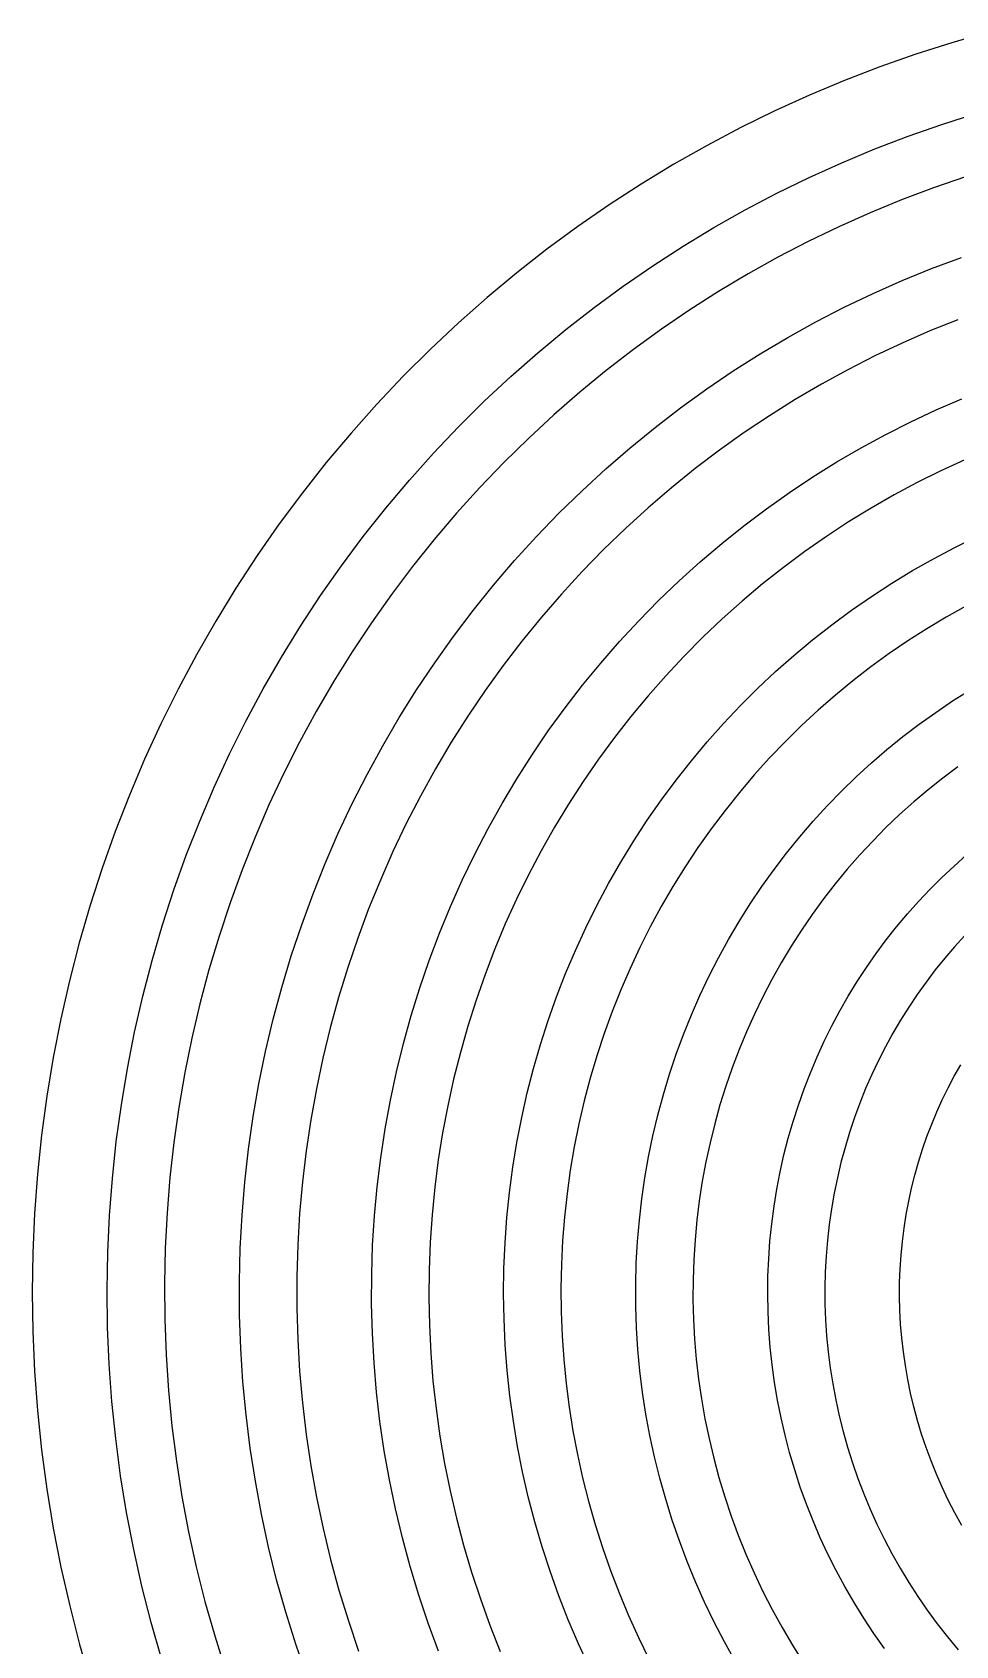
# Model space of a CAD drawing. Header units: metres. Extents: x -106 to 106, y -110 to 110.
# Drawn here: x -106.3 to -32.4, y -31.7 to 97.5 of the extents above; entities that cross this region are included whole.
import ezdxf

# ---------------------------------------------------------------- set-up
doc = ezdxf.new("R2010")
doc.units = ezdxf.units.M

msp = doc.modelspace()

# ---------------------------------------------------------------- linework, layer by layer
for p, q in [((-29.8219, 97.5431), (-32.7346, 96.7102)), ((-35.6241, 95.7902), (-38.4877, 94.7839)), ((-32.7346, 96.7102), (-35.6241, 95.7902)), ((-38.4877, 94.7839), (-41.323, 93.6919)), ((-41.323, 93.6919), (-44.1274, 92.515)), ((-44.1274, 92.515), (-46.8982, 91.2541)), ((-46.8982, 91.2541), (-49.6331, 89.9102)), ((-33.5326, 90.1665), (-30.8109, 91.0269)), ((-49.6331, 89.9102), (-52.3295, 88.4843)), ((-38.9018, 88.2021), (-36.2304, 89.2247)), ((-36.2304, 89.2247), (-33.5326, 90.1665)), ((-52.3295, 88.4843), (-54.9848, 86.9774)), ((-41.5443, 87.0995), (-38.9018, 88.2021)), ((-54.9848, 86.9774), (-57.5969, 85.3909)), ((-44.1557, 85.9176), (-41.5443, 87.0995)), ((-57.5969, 85.3909), (-60.1631, 83.7258)), ((-46.7334, 84.6574), (-44.1557, 85.9176)), ((-31.6293, 85.966), (-34.203, 85.0826)), ((-49.2752, 83.3198), (-46.7334, 84.6574)), ((-36.752, 84.1221), (-39.2742, 83.0852)), ((-34.203, 85.0826), (-36.752, 84.1221)), ((-60.1631, 83.7258), (-62.6812, 81.9836)), ((-51.7787, 81.9059), (-49.2752, 83.3198)), ((-39.2742, 83.0852), (-41.7671, 81.9726)), ((-62.6812, 81.9836), (-65.1488, 80.1656)), ((-54.2417, 80.4166), (-51.7787, 81.9059)), ((-41.7671, 81.9726), (-44.2286, 80.7852)), ((-65.1488, 80.1656), (-67.5637, 78.2733)), ((-56.6618, 78.8533), (-54.2417, 80.4166)), ((-44.2286, 80.7852), (-46.6563, 79.5238)), ((-59.0369, 77.2171), (-56.6618, 78.8533)), ((-46.6563, 79.5238), (-49.0481, 78.1893)), ((-34.3499, 78.6239), (-31.965, 79.5156)), ((-67.5637, 78.2733), (-69.9236, 76.3082)), ((-49.0481, 78.1893), (-51.4017, 76.783)), ((-39.0432, 76.6266), (-36.71, 77.6607)), ((-36.71, 77.6607), (-34.3499, 78.6239)), ((-69.9236, 76.3082), (-72.2263, 74.2719)), ((-61.3647, 75.5093), (-59.0369, 77.2171)), ((-51.4017, 76.783), (-53.715, 75.3057)), ((-41.3472, 75.5223), (-39.0432, 76.6266)), ((-63.6432, 73.7313), (-61.3647, 75.5093)), ((-53.715, 75.3057), (-55.9859, 73.7587)), ((-43.6201, 74.3487), (-41.3472, 75.5223)), ((-72.2263, 74.2719), (-74.4697, 72.1662)), ((-65.87, 71.8845), (-63.6432, 73.7313)), ((-55.9859, 73.7587), (-58.2122, 72.1431)), ((-45.8597, 73.1066), (-43.6201, 74.3487)), ((-32.2484, 74.5217), (-34.4874, 73.6227)), ((-48.0639, 71.7971), (-45.8597, 73.1066)), ((-36.7014, 72.6565), (-38.8884, 71.6236)), ((-34.4874, 73.6227), (-36.7014, 72.6565)), ((-74.4697, 72.1662), (-76.6517, 69.9926)), ((-68.0433, 69.9705), (-65.87, 71.8845)), ((-58.2122, 72.1431), (-60.3918, 70.4604)), ((-50.2308, 70.421), (-48.0639, 71.7971)), ((-38.8884, 71.6236), (-41.0464, 70.5248)), ((-76.6517, 69.9926), (-78.7702, 67.753)), ((-70.1609, 67.9907), (-68.0433, 69.9705)), ((-60.3918, 70.4604), (-62.5229, 68.7117)), ((-52.3583, 68.9795), (-50.2308, 70.421)), ((-41.0464, 70.5248), (-43.1734, 69.361)), ((-62.5229, 68.7117), (-64.6032, 66.8986)), ((-54.4444, 67.4737), (-52.3583, 68.9795)), ((-43.1734, 69.361), (-45.2674, 68.1329)), ((-78.7702, 67.753), (-80.8232, 65.4493)), ((-72.2209, 65.9468), (-70.1609, 67.9907)), ((-56.4872, 65.9047), (-54.4444, 67.4737)), ((-45.2674, 68.1329), (-47.3265, 66.8417)), ((-36.0255, 66.3507), (-33.9962, 67.301)), ((-33.9962, 67.301), (-31.9422, 68.1893)), ((-74.2213, 63.8404), (-72.2209, 65.9468)), ((-64.6032, 66.8986), (-66.631, 65.0225)), ((-58.4848, 64.2739), (-56.4872, 65.9047)), ((-47.3265, 66.8417), (-49.3488, 65.4881)), ((-38.0283, 65.3392), (-36.0255, 66.3507)), ((-80.8232, 65.4493), (-82.8088, 63.0834)), ((-66.631, 65.0225), (-68.6042, 63.0848)), ((-49.3488, 65.4881), (-51.3324, 64.0733)), ((-40.0028, 64.2672), (-38.0283, 65.3392)), ((-76.1603, 61.6734), (-74.2213, 63.8404)), ((-60.4353, 62.5826), (-58.4848, 64.2739)), ((-51.3324, 64.0733), (-53.2755, 62.5984)), ((-41.9471, 63.1354), (-40.0028, 64.2672)), ((-82.8088, 63.0834), (-84.7251, 60.6572)), ((-68.6042, 63.0848), (-70.5211, 61.0873)), ((-62.3368, 60.832), (-60.4353, 62.5826)), ((-53.2755, 62.5984), (-55.1761, 61.0646)), ((-43.8594, 61.9448), (-41.9471, 63.1354)), ((-33.6129, 62.4258), (-35.5, 61.4878)), ((-31.7013, 63.3061), (-33.6129, 62.4258)), ((-78.0359, 59.4474), (-76.1603, 61.6734)), ((-70.5211, 61.0873), (-72.3798, 59.0315)), ((-64.1877, 59.0236), (-62.3368, 60.832)), ((-55.1761, 61.0646), (-57.0326, 59.473)), ((-45.7379, 60.6963), (-43.8594, 61.9448)), ((-35.5, 61.4878), (-37.361, 60.4927)), ((-84.7251, 60.6572), (-86.5703, 58.1728)), ((-79.8465, 57.1645), (-78.0359, 59.4474)), ((-57.0326, 59.473), (-58.8432, 57.825)), ((-47.581, 59.3907), (-45.7379, 60.6963)), ((-39.1942, 59.4412), (-40.9979, 58.3341)), ((-37.361, 60.4927), (-39.1942, 59.4412)), ((-86.5703, 58.1728), (-88.3426, 55.6323)), ((-72.3798, 59.0315), (-74.1785, 56.9192)), ((-65.986, 57.1589), (-64.1877, 59.0236)), ((-49.3867, 58.0292), (-47.581, 59.3907)), ((-40.9979, 58.3341), (-42.7703, 57.1722)), ((-81.5902, 54.8263), (-79.8465, 57.1645)), ((-74.1785, 56.9192), (-75.9156, 54.752)), ((-67.7301, 55.2393), (-65.986, 57.1589)), ((-58.8432, 57.825), (-60.6061, 56.1218)), ((-51.1535, 56.6127), (-49.3867, 58.0292)), ((-42.7703, 57.1722), (-44.5098, 55.9565)), ((-32.5, 56.2916), (-30.7683, 57.143)), ((-88.3426, 55.6323), (-90.0402, 53.0378)), ((-60.6061, 56.1218), (-62.3197, 54.3649)), ((-52.8797, 55.1425), (-51.1535, 56.6127)), ((-44.5098, 55.9565), (-46.2148, 54.6878)), ((-34.2082, 55.3878), (-32.5, 56.2916)), ((-83.2654, 52.435), (-81.5902, 54.8263)), ((-75.9156, 54.752), (-77.5892, 52.5319)), ((-69.4184, 53.2666), (-67.7301, 55.2393)), ((-62.3197, 54.3649), (-63.9823, 52.5557)), ((-54.5636, 53.6196), (-52.8797, 55.1425)), ((-46.2148, 54.6878), (-47.8836, 53.3671)), ((-37.5478, 53.4252), (-35.8913, 54.4321)), ((-35.8913, 54.4321), (-34.2082, 55.3878)), ((-90.0402, 53.0378), (-91.6617, 50.3914)), ((-71.0492, 51.2423), (-69.4184, 53.2666)), ((-56.2037, 52.0452), (-54.5636, 53.6196)), ((-47.8836, 53.3671), (-49.5147, 51.9955)), ((-39.1761, 52.3678), (-37.5478, 53.4252)), ((-84.8705, 49.9925), (-83.2654, 52.435)), ((-77.5892, 52.5319), (-79.198, 50.2605)), ((-63.9823, 52.5557), (-65.5924, 50.6956)), ((-57.7983, 50.4207), (-56.2037, 52.0452)), ((-49.5147, 51.9955), (-51.1065, 50.5741)), ((-40.7747, 51.2608), (-39.1761, 52.3678)), ((-91.6617, 50.3914), (-93.2053, 47.6955)), ((-72.6209, 49.168), (-71.0492, 51.2423)), ((-65.5924, 50.6956), (-67.1484, 48.7862)), ((-59.3459, 48.7473), (-57.7983, 50.4207)), ((-51.1065, 50.5741), (-52.6575, 49.1039)), ((-42.342, 50.105), (-40.7747, 51.2608)), ((-33.1823, 50.7079), (-34.7292, 49.7832)), ((-31.6112, 51.5847), (-33.1823, 50.7079)), ((-86.4038, 47.5009), (-84.8705, 49.9925)), ((-79.198, 50.2605), (-80.7401, 47.94)), ((-74.132, 47.0456), (-72.6209, 49.168)), ((-52.6575, 49.1039), (-54.1661, 47.5861)), ((-43.8766, 48.9013), (-42.342, 50.105)), ((-34.7292, 49.7832), (-36.2505, 48.8113)), ((-80.7401, 47.94), (-82.2142, 45.5721)), ((-67.1484, 48.7862), (-68.6488, 46.829)), ((-60.8451, 47.0264), (-59.3459, 48.7473)), ((-45.377, 47.6505), (-43.8766, 48.9013)), ((-36.2505, 48.8113), (-37.7445, 47.7929)), ((-93.2053, 47.6955), (-94.6695, 44.9524)), ((-87.864, 44.9623), (-86.4038, 47.5009)), ((-75.581, 44.8767), (-74.132, 47.0456)), ((-68.6488, 46.829), (-70.092, 44.8257)), ((-62.2943, 45.2595), (-60.8451, 47.0264)), ((-54.1661, 47.5861), (-55.631, 46.022)), ((-46.8417, 46.3537), (-45.377, 47.6505)), ((-39.21, 46.7287), (-40.6456, 45.6196)), ((-37.7445, 47.7929), (-39.21, 46.7287)), ((-82.2142, 45.5721), (-83.6189, 43.1589)), ((-63.6922, 43.4478), (-62.2943, 45.2595)), ((-55.631, 46.022), (-57.0508, 44.4128)), ((-48.2693, 45.0119), (-46.8417, 46.3537)), ((-40.6456, 45.6196), (-42.0497, 44.4664)), ((-94.6695, 44.9524), (-96.053, 42.1643)), ((-89.2495, 42.3788), (-87.864, 44.9623)), ((-76.9665, 42.6632), (-75.581, 44.8767)), ((-70.092, 44.8257), (-71.4768, 42.778)), ((-57.0508, 44.4128), (-58.4239, 42.7598)), ((-49.6586, 43.6261), (-48.2693, 45.0119)), ((-42.0497, 44.4664), (-43.4212, 43.2699)), ((-34.0259, 43.0842), (-32.6731, 43.9944)), ((-32.6731, 43.9944), (-31.2964, 44.8623)), ((-83.6189, 43.1589), (-84.9526, 40.7025)), ((-78.2872, 40.407), (-76.9665, 42.6632)), ((-71.4768, 42.778), (-72.8017, 40.6875)), ((-65.0373, 41.5931), (-63.6922, 43.4478)), ((-58.4239, 42.7598), (-59.7491, 41.0644)), ((-51.008, 42.1975), (-49.6586, 43.6261)), ((-43.4212, 43.2699), (-44.7587, 42.0312)), ((-35.3533, 42.1324), (-34.0259, 43.0842)), ((-96.053, 42.1643), (-97.3543, 39.3337)), ((-90.559, 39.7526), (-89.2495, 42.3788)), ((-66.3284, 39.6967), (-65.0373, 41.5931)), ((-52.3163, 40.7271), (-51.008, 42.1975)), ((-44.7587, 42.0312), (-46.0608, 40.7511)), ((-36.6542, 41.1398), (-35.3533, 42.1324)), ((-84.9526, 40.7025), (-86.2141, 38.2048)), ((-79.5416, 38.11), (-78.2872, 40.407)), ((-72.8017, 40.6875), (-74.0654, 38.556)), ((-59.7491, 41.0644), (-61.0251, 39.328)), ((-53.5822, 39.2162), (-52.3163, 40.7271)), ((-46.0608, 40.7511), (-47.3263, 39.4308)), ((-39.1712, 39.0347), (-37.9272, 40.1069)), ((-37.9272, 40.1069), (-36.6542, 41.1398)), ((-97.3543, 39.3337), (-98.5721, 36.4629)), ((-91.7912, 37.086), (-90.559, 39.7526)), ((-67.5642, 37.7603), (-66.3284, 39.6967)), ((-61.0251, 39.328), (-62.2506, 37.552)), ((-54.8044, 37.666), (-53.5822, 39.2162)), ((-47.3263, 39.4308), (-48.5539, 38.0711)), ((-40.3849, 37.9239), (-39.1712, 39.0347)), ((-86.2141, 38.2048), (-87.4022, 35.6682)), ((-80.7286, 35.774), (-79.5416, 38.11)), ((-74.0654, 38.556), (-75.2666, 36.3853)), ((-68.7433, 35.7855), (-67.5642, 37.7603)), ((-62.2506, 37.552), (-63.4244, 35.7378)), ((-55.9817, 36.0778), (-54.8044, 37.666)), ((-48.5539, 38.0711), (-49.7424, 36.6733)), ((-41.567, 36.7754), (-40.3849, 37.9239)), ((-33.4623, 37.8223), (-34.6381, 36.8858)), ((-32.2615, 38.7215), (-33.4623, 37.8223)), ((-98.5721, 36.4629), (-99.7052, 33.5545)), ((-92.9448, 34.3813), (-91.7912, 37.086)), ((-75.2666, 36.3853), (-76.4042, 34.1772)), ((-49.7424, 36.6733), (-50.8907, 35.2384)), ((-42.7166, 35.5901), (-41.567, 36.7754)), ((-34.6381, 36.8858), (-35.7877, 35.9128)), ((-87.4022, 35.6682), (-88.5155, 33.0946)), ((-81.847, 33.4011), (-80.7286, 35.774)), ((-69.8647, 33.7739), (-68.7433, 35.7855)), ((-63.4244, 35.7378), (-64.5452, 33.887)), ((-57.113, 34.4528), (-55.9817, 36.0778)), ((-50.8907, 35.2384), (-51.9976, 33.7676)), ((-43.8323, 34.3689), (-42.7166, 35.5901)), ((-36.91, 34.904), (-38.0039, 33.8602)), ((-35.7877, 35.9128), (-36.91, 34.904)), ((-94.0186, 31.6408), (-92.9448, 34.3813)), ((-76.4042, 34.1772), (-77.4769, 31.9337)), ((-70.9272, 31.7273), (-69.8647, 33.7739)), ((-64.5452, 33.887), (-65.612, 32.0011)), ((-58.1971, 32.7924), (-57.113, 34.4528)), ((-51.9976, 33.7676), (-53.0619, 32.2621)), ((-44.9131, 33.1128), (-43.8323, 34.3689)), ((-38.0039, 33.8602), (-39.0683, 32.7822)), ((-99.7052, 33.5545), (-100.752, 30.6109)), ((-88.5155, 33.0946), (-89.553, 30.4863)), ((-82.8955, 30.9933), (-81.847, 33.4011)), ((-59.2328, 31.0979), (-58.1971, 32.7924)), ((-45.9578, 31.8227), (-44.9131, 33.1128)), ((-39.0683, 32.7822), (-40.1021, 31.6707)), ((-95.0116, 28.8667), (-94.0186, 31.6408)), ((-77.4769, 31.9337), (-78.4837, 29.6565)), ((-71.9297, 29.6473), (-70.9272, 31.7273)), ((-65.612, 32.0011), (-66.6236, 30.0817)), ((-60.2192, 29.3709), (-59.2328, 31.0979)), ((-53.0619, 32.2621), (-54.0826, 30.7232)), ((-46.9655, 30.4998), (-45.9578, 31.8227)), ((-40.1021, 31.6707), (-41.1042, 30.5267)), ((-32.5505, 30.7815), (-31.5524, 31.6628)), ((-100.752, 30.6109), (-101.713, 27.6347)), ((-89.553, 30.4863), (-90.5136, 27.8456)), ((-83.8731, 28.5527), (-82.8955, 30.9933)), ((-66.6236, 30.0817), (-67.579, 28.1304)), ((-54.0826, 30.7232), (-55.0586, 29.152)), ((-47.9351, 29.145), (-46.9655, 30.4998)), ((-41.1042, 30.5267), (-42.0738, 29.3511)), ((-34.472, 28.9254), (-33.524, 29.8688)), ((-33.524, 29.8688), (-32.5505, 30.7815)), ((-95.9226, 26.0616), (-95.0116, 28.8667)), ((-84.7788, 26.0814), (-83.8731, 28.5527)), ((-78.4837, 29.6565), (-79.4236, 27.3477)), ((-72.8711, 27.5357), (-71.9297, 29.6473)), ((-61.1552, 27.6126), (-60.2192, 29.3709)), ((-55.0586, 29.152), (-55.9889, 27.55)), ((-48.8656, 27.7595), (-47.9351, 29.145)), ((-42.0738, 29.3511), (-43.0097, 28.1447)), ((-35.3934, 27.952), (-34.472, 28.9254)), ((-101.713, 27.6347), (-102.585, 24.6285)), ((-90.5136, 27.8456), (-91.3962, 25.1747)), ((-79.4236, 27.3477), (-80.2954, 25.0092)), ((-73.7504, 25.3943), (-72.8711, 27.5357)), ((-67.579, 28.1304), (-68.4772, 26.1489)), ((-62.0397, 25.8246), (-61.1552, 27.6126)), ((-55.9889, 27.55), (-56.8726, 25.9183)), ((-49.756, 26.3444), (-48.8656, 27.7595)), ((-43.0097, 28.1447), (-43.911, 26.9087)), ((-36.2873, 26.9494), (-35.3934, 27.952)), ((-96.7508, 23.2278), (-95.9226, 26.0616)), ((-85.6117, 23.5814), (-84.7788, 26.0814)), ((-68.4772, 26.1489), (-69.3172, 24.1388)), ((-56.8726, 25.9183), (-57.7086, 24.2585)), ((-50.6054, 24.9009), (-49.756, 26.3444)), ((-43.911, 26.9087), (-44.7767, 25.6438)), ((-37.9891, 24.8594), (-37.1529, 25.9182)), ((-37.1529, 25.9182), (-36.2873, 26.9494)), ((-102.585, 24.6285), (-103.368, 21.5948)), ((-91.3962, 25.1747), (-92.2, 22.4759)), ((-80.2954, 25.0092), (-81.0983, 22.643)), ((-74.5668, 23.225), (-73.7504, 25.3943)), ((-62.8719, 24.0085), (-62.0397, 25.8246)), ((-51.4128, 23.4302), (-50.6054, 24.9009)), ((-44.7767, 25.6438), (-45.606, 24.3513)), ((-38.7951, 23.7737), (-37.9891, 24.8594)), ((-31.6956, 25.2118), (-32.5097, 24.3203)), ((-86.3707, 21.0549), (-85.6117, 23.5814)), ((-69.3172, 24.1388), (-70.0982, 22.1019)), ((-63.651, 22.1656), (-62.8719, 24.0085)), ((-57.7086, 24.2585), (-58.4962, 22.5718)), ((-52.1774, 21.9334), (-51.4128, 23.4302)), ((-45.606, 24.3513), (-46.3979, 23.0321)), ((-39.5701, 22.662), (-38.7951, 23.7737)), ((-33.2987, 23.4027), (-34.0618, 22.4596)), ((-32.5097, 24.3203), (-33.2987, 23.4027)), ((-97.4952, 20.3678), (-96.7508, 23.2278)), ((-92.2, 22.4759), (-92.924, 19.7516)), ((-81.0983, 22.643), (-81.8314, 20.2512)), ((-75.3193, 21.0295), (-74.5668, 23.225)), ((-70.0982, 22.1019), (-70.8192, 20.0398)), ((-64.3759, 20.2976), (-63.651, 22.1656)), ((-58.4962, 22.5718), (-59.2344, 20.8597)), ((-46.3979, 23.0321), (-47.1516, 21.6873)), ((-40.3132, 21.5252), (-39.5701, 22.662)), ((-34.0618, 22.4596), (-34.7982, 21.4918)), ((-103.368, 21.5948), (-104.062, 18.5363)), ((-87.0551, 18.5041), (-86.3707, 21.0549)), ((-76.0071, 18.8098), (-75.3193, 21.0295)), ((-59.2344, 20.8597), (-59.9224, 19.1237)), ((-52.8985, 20.4118), (-52.1774, 21.9334)), ((-47.1516, 21.6873), (-47.8662, 20.318)), ((-41.0236, 20.3643), (-40.3132, 21.5252)), ((-34.7982, 21.4918), (-35.507, 20.5)), ((-98.155, 17.4841), (-97.4952, 20.3678)), ((-92.924, 19.7516), (-93.5675, 17.0041)), ((-81.8314, 20.2512), (-82.4939, 17.8358)), ((-70.8192, 20.0398), (-71.4796, 17.9544)), ((-65.0459, 18.4061), (-64.3759, 20.2976)), ((-53.575, 18.8667), (-52.8985, 20.4118)), ((-47.8662, 20.318), (-48.5411, 18.9254)), ((-41.7005, 19.1801), (-41.0236, 20.3643)), ((-36.1876, 19.485), (-36.8391, 18.4477)), ((-35.507, 20.5), (-36.1876, 19.485)), ((-104.062, 18.5363), (-104.665, 15.4556)), ((-87.6642, 15.9313), (-87.0551, 18.5041)), ((-76.6294, 16.5679), (-76.0071, 18.8098)), ((-65.6603, 16.4927), (-65.0459, 18.4061)), ((-59.9224, 19.1237), (-60.5595, 17.3651)), ((-54.2064, 17.2995), (-53.575, 18.8667)), ((-48.5411, 18.9254), (-49.1754, 17.5106)), ((-42.3432, 17.9736), (-41.7005, 19.1801)), ((-36.8391, 18.4477), (-37.4609, 17.3888)), ((-98.7294, 14.5791), (-98.155, 17.4841)), ((-93.5675, 17.0041), (-94.1296, 14.2358)), ((-82.4939, 17.8358), (-83.085, 15.3989)), ((-71.4796, 17.9544), (-72.0784, 15.8475)), ((-60.5595, 17.3651), (-61.1449, 15.5856)), ((-54.7919, 15.7113), (-54.2064, 17.2995)), ((-49.1754, 17.5106), (-49.7684, 16.0747)), ((-42.951, 16.7459), (-42.3432, 17.9736)), ((-37.4609, 17.3888), (-38.0522, 16.3092)), ((-88.1971, 13.3385), (-87.6642, 15.9313)), ((-77.1855, 14.3055), (-76.6294, 16.5679)), ((-72.0784, 15.8475), (-72.6151, 13.7207)), ((-66.2184, 14.5591), (-65.6603, 16.4927)), ((-61.1449, 15.5856), (-61.6779, 13.7867)), ((-55.3308, 14.1036), (-54.7919, 15.7113)), ((-49.7684, 16.0747), (-50.3194, 14.6191)), ((-43.523, 15.4979), (-42.951, 16.7459)), ((-38.0522, 16.3092), (-38.6123, 15.2098)), ((-104.665, 15.4556), (-105.177, 12.3554)), ((-99.2177, 11.6554), (-98.7294, 14.5791)), ((-94.1296, 14.2358), (-94.6098, 11.449)), ((-83.085, 15.3989), (-83.6041, 12.9426)), ((-77.6747, 12.0247), (-77.1855, 14.3055)), ((-66.7194, 12.6068), (-66.2184, 14.5591)), ((-50.3194, 14.6191), (-50.8277, 13.1449)), ((-44.5576, 12.9452), (-44.0588, 14.2306)), ((-44.0588, 14.2306), (-43.523, 15.4979)), ((-38.6123, 15.2098), (-39.1406, 14.0915)), ((-32.5374, 13.9455), (-32.0186, 14.8626)), ((-88.6532, 10.7282), (-88.1971, 13.3385)), ((-83.6041, 12.9426), (-84.0505, 10.469)), ((-72.6151, 13.7207), (-73.0889, 11.5761)), ((-61.6779, 13.7867), (-62.158, 11.9697)), ((-55.8224, 12.4778), (-55.3308, 14.1036)), ((-50.8277, 13.1449), (-51.2928, 11.6534)), ((-45.0189, 11.6427), (-44.5576, 12.9452)), ((-39.6365, 12.9552), (-40.0993, 11.8019)), ((-39.1406, 14.0915), (-39.6365, 12.9552)), ((-33.4953, 12.0591), (-33.0298, 13.0108)), ((-33.0298, 13.0108), (-32.5374, 13.9455)), ((-105.177, 12.3554), (-105.597, 9.23849)), ((-99.6195, 8.71556), (-99.2177, 11.6554)), ((-78.0965, 9.72743), (-77.6747, 12.0247)), ((-67.1628, 10.6375), (-66.7194, 12.6068)), ((-62.158, 11.9697), (-62.5844, 10.1365)), ((-56.2662, 10.8352), (-55.8224, 12.4778)), ((-51.2928, 11.6534), (-51.7141, 10.1459)), ((-45.442, 10.3242), (-45.0189, 11.6427)), ((-40.0993, 11.8019), (-40.5285, 10.6324)), ((-33.9334, 11.0911), (-33.4953, 12.0591)), ((-94.6098, 11.449), (-95.0074, 8.64635)), ((-89.0321, 8.10254), (-88.6532, 10.7282)), ((-84.0505, 10.469), (-84.4236, 7.98038)), ((-73.0889, 11.5761), (-73.4994, 9.41548)), ((-67.548, 8.65309), (-67.1628, 10.6375)), ((-56.6616, 9.17717), (-56.2662, 10.8352)), ((-40.5285, 10.6324), (-40.9235, 9.44794)), ((-34.3434, 10.1078), (-33.9334, 11.0911)), ((-105.597, 9.23849), (-105.924, 6.10753)), ((-78.4503, 7.41573), (-78.0965, 9.72743)), ((-73.4994, 9.41548), (-73.8459, 7.24065)), ((-62.5844, 10.1365), (-62.9567, 8.28841)), ((-57.0081, 7.50525), (-56.6616, 9.17717)), ((-51.7141, 10.1459), (-52.091, 8.6236)), ((-45.8264, 8.99077), (-45.442, 10.3242)), ((-40.9235, 9.44794), (-41.2839, 8.24933)), ((-35.0773, 8.09824), (-34.7249, 9.10991)), ((-34.7249, 9.10991), (-34.3434, 10.1078)), ((-99.934, 5.76215), (-99.6195, 8.71556)), ((-95.0074, 8.64635), (-95.3219, 5.83012)), ((-89.3331, 5.46384), (-89.0321, 8.10254)), ((-84.4236, 7.98038), (-84.723, 5.47879)), ((-67.8745, 6.65515), (-67.548, 8.65309)), ((-62.9567, 8.28841), (-63.2744, 6.42717)), ((-52.091, 8.6236), (-52.423, 7.08786)), ((-46.1716, 7.64365), (-45.8264, 8.99077)), ((-41.2839, 8.24933), (-41.609, 7.03763)), ((-35.4002, 7.07365), (-35.0773, 8.09824)), ((-78.7355, 5.0916), (-78.4503, 7.41573)), ((-73.8459, 7.24065), (-74.1279, 5.05353)), ((-68.1418, 4.64543), (-67.8745, 6.65515)), ((-57.3051, 5.82083), (-57.0081, 7.50525)), ((-52.423, 7.08786), (-52.7097, 5.54001)), ((-46.4771, 6.28395), (-46.1716, 7.64365)), ((-41.609, 7.03763), (-41.8985, 5.8139)), ((-35.6931, 6.03702), (-35.4002, 7.07365)), ((-105.924, 6.10753), (-106.159, 2.96527)), ((-100.161, 2.79774), (-99.934, 5.76215)), ((-95.3219, 5.83012), (-95.5528, 3.00285)), ((-89.5558, 2.81439), (-89.3331, 5.46384)), ((-84.723, 5.47879), (-84.9482, 2.96645)), ((-63.2744, 6.42717), (-63.537, 4.55438)), ((-57.5523, 4.1254), (-57.3051, 5.82083)), ((-52.7097, 5.54001), (-52.9505, 3.98137)), ((-46.7425, 4.91283), (-46.4771, 6.28395)), ((-41.8985, 5.8139), (-42.152, 4.57916)), ((-35.9555, 4.98923), (-35.6931, 6.03702)), ((-78.9519, 2.75705), (-78.7355, 5.0916)), ((-74.1279, 5.05353), (-74.3452, 2.85605)), ((-68.3496, 2.62572), (-68.1418, 4.64543)), ((-63.537, 4.55438), (-63.744, 2.67166)), ((-57.7493, 2.42041), (-57.5523, 4.1254)), ((-52.9505, 3.98137), (-53.1452, 2.4133)), ((-46.9674, 3.53149), (-46.7425, 4.91283)), ((-42.152, 4.57916), (-42.369, 3.3345)), ((-36.3875, 2.86375), (-36.1871, 3.93117)), ((-36.1871, 3.93117), (-35.9555, 4.98923)), ((-106.159, 2.96527), (-106.3, -0.18552)), ((-100.3, -0.17505), (-100.161, 2.79774)), ((-95.5528, 3.00285), (-95.6998, 0.16702)), ((-89.6999, 0.15655), (-89.5558, 2.81439)), ((-84.9482, 2.96645), (-85.0988, 0.44557)), ((-79.0989, 0.41415), (-78.9519, 2.75705)), ((-74.3452, 2.85605), (-74.4972, 0.65012)), ((-68.4974, 0.59776), (-68.3496, 2.62572)), ((-63.744, 2.67166), (-63.8952, 0.78065)), ((-47.1514, 2.14113), (-46.9674, 3.53149)), ((-42.369, 3.3345), (-42.5491, 2.08099)), ((-36.5563, 1.78789), (-36.3875, 2.86375)), ((-57.8957, 0.70735), (-57.7493, 2.42041)), ((-53.1452, 2.4133), (-53.2934, 0.83719)), ((-47.2942, 0.74295), (-47.1514, 2.14113)), ((-42.5491, 2.08099), (-42.6921, 0.81972)), ((-36.6932, 0.70454), (-36.5563, 1.78789)), ((-95.6998, 0.16702), (-95.7626, -2.67488)), ((-89.765, -2.50735), (-89.6999, 0.15655)), ((-85.0988, 0.44557), (-85.1746, -2.08162)), ((-79.1763, -1.93503), (-79.0989, 0.41415)), ((-74.4972, 0.65012), (-74.5836, -1.5623)), ((-68.5849, -1.43665), (-68.4974, 0.59776)), ((-63.8952, 0.78065), (-63.9902, -1.11694)), ((-57.9912, -1.01224), (-57.8957, 0.70735)), ((-53.2934, 0.83719), (-53.3948, -0.74557)), ((-47.3954, -0.6618), (-47.2942, 0.74295)), ((-42.6921, 0.81972), (-42.7977, -0.44818)), ((-36.798, -0.38536), (-36.6932, 0.70454)), ((-106.3, -0.18552), (-106.347, -3.3421)), ((-100.35, -3.15363), (-100.3, -0.17505)), ((-63.9902, -1.11694), (-64.0288, -3.01952)), ((-58.0355, -2.73688), (-57.9912, -1.01224)), ((-53.3948, -0.74557), (-53.4491, -2.33363)), ((-47.4548, -2.07191), (-47.3954, -0.6618)), ((-42.7977, -0.44818), (-42.8654, -1.72165)), ((-36.8703, -1.48085), (-36.798, -0.38536)), ((-89.7509, -5.175), (-89.765, -2.50735)), ((-85.1746, -2.08162), (-85.1752, -4.61292)), ((-79.1839, -4.28844), (-79.1763, -1.93503)), ((-74.5836, -1.5623), (-74.6043, -3.77928)), ((-68.612, -3.47572), (-68.5849, -1.43665)), ((-53.4491, -2.33363), (-53.4561, -3.92555)), ((-47.4722, -3.48613), (-47.4548, -2.07191)), ((-42.8654, -1.72165), (-42.8952, -2.99953)), ((-36.9165, -3.68475), (-36.9099, -2.58098)), ((-36.9099, -2.58098), (-36.8703, -1.48085)), ((-106.347, -3.3421), (-106.301, -6.50166)), ((-100.313, -6.13538), (-100.35, -3.15363)), ((-95.7626, -2.67488), (-95.741, -5.52039)), ((-74.6043, -3.77928), (-74.5591, -5.99887)), ((-68.5784, -5.51768), (-68.612, -3.47572)), ((-64.0288, -3.01952), (-64.0108, -4.92535)), ((-58.0285, -4.46504), (-58.0355, -2.73688)), ((-47.4473, -4.9032), (-47.4722, -3.48613)), ((-42.8952, -2.99953), (-42.8869, -4.28067)), ((-36.8902, -4.79118), (-36.9165, -3.68475)), ((-85.1752, -4.61292), (-85.1005, -7.14609)), ((-79.1215, -6.64401), (-79.1839, -4.28844)), ((-64.0108, -4.92535), (-63.9359, -6.83278)), ((-57.9699, -6.19519), (-58.0285, -4.46504)), ((-53.4561, -3.92555), (-53.4155, -5.51996)), ((-47.3801, -6.32185), (-47.4473, -4.9032)), ((-42.8869, -4.28067), (-42.8402, -5.56396)), ((-36.8305, -5.89929), (-36.8902, -4.79118)), ((-100.186, -9.11763), (-100.313, -6.13538)), ((-95.741, -5.52039), (-95.6347, -8.36694)), ((-89.6575, -7.84401), (-89.7509, -5.175)), ((-74.5591, -5.99887), (-74.4477, -8.21909)), ((-68.4839, -7.56068), (-68.5784, -5.51768)), ((-57.8597, -7.92578), (-57.9699, -6.19519)), ((-53.4155, -5.51996), (-53.3274, -7.11539)), ((-47.2704, -7.74081), (-47.3801, -6.32185)), ((-42.8402, -5.56396), (-42.755, -6.84824)), ((-36.7375, -7.00806), (-36.8305, -5.89929)), ((-106.301, -6.50166), (-106.161, -9.66142)), ((-85.1005, -7.14609), (-84.9504, -9.67886)), ((-78.989, -8.99965), (-79.1215, -6.64401)), ((-68.3285, -9.60294), (-68.4839, -7.56068)), ((-63.9359, -6.83278), (-63.8042, -8.74008)), ((-53.3274, -7.11539), (-53.1915, -8.71043)), ((-47.1181, -9.15883), (-47.2704, -7.74081)), ((-42.755, -6.84824), (-42.6313, -8.13234)), ((-36.6111, -8.11647), (-36.7375, -7.00806)), ((-95.6347, -8.36694), (-95.4437, -11.2121)), ((-89.4847, -10.512), (-89.6575, -7.84401)), ((-78.7862, -11.3533), (-78.989, -8.99965)), ((-74.4477, -8.21909), (-74.2701, -10.438)), ((-63.8042, -8.74008), (-63.6154, -10.6456)), ((-57.6977, -9.65527), (-57.8597, -7.92578)), ((-53.1915, -8.71043), (-53.0079, -10.3037)), ((-42.6313, -8.13234), (-42.4689, -9.41512)), ((-36.4511, -9.22356), (-36.6111, -8.11647)), ((-106.161, -9.66142), (-105.927, -12.8186)), ((-99.9707, -12.0978), (-100.186, -9.11763)), ((-84.9504, -9.67886), (-84.7248, -12.209)), ((-68.1121, -11.6426), (-68.3285, -9.60294)), ((-57.484, -11.3821), (-57.6977, -9.65527)), ((-53.0079, -10.3037), (-52.7764, -11.8937)), ((-46.9232, -10.5746), (-47.1181, -9.15883)), ((-42.4689, -9.41512), (-42.2678, -10.6954)), ((-36.2576, -10.3283), (-36.4511, -9.22356)), ((-36.0306, -11.4296), (-36.2576, -10.3283)), ((-95.4437, -11.2121), (-95.168, -14.0532)), ((-89.2324, -13.1767), (-89.4847, -10.512)), ((-78.5132, -13.7027), (-78.7862, -11.3533)), ((-74.2701, -10.438), (-74.0263, -12.6535)), ((-63.6154, -10.6456), (-63.3697, -12.5475)), ((-57.2185, -13.1048), (-57.484, -11.3821)), ((-46.6857, -11.9868), (-46.9232, -10.5746)), ((-42.2678, -10.6954), (-42.0281, -11.972)), ((-35.7701, -12.5265), (-36.0306, -11.4296)), ((-105.927, -12.8186), (-105.599, -15.9704)), ((-99.6666, -15.0732), (-99.9707, -12.0978)), ((-84.7248, -12.209), (-84.4239, -14.7343)), ((-74.0263, -12.6535), (-73.7164, -14.8638)), ((-67.8348, -13.6779), (-68.1121, -11.6426)), ((-63.3697, -12.5475), (-63.067, -14.4443)), ((-52.7764, -11.8937), (-52.4972, -13.479)), ((-46.4056, -13.3943), (-46.6857, -11.9868)), ((-42.0281, -11.972), (-41.7497, -13.2438)), ((-35.476, -13.618), (-35.7701, -12.5265)), ((-95.168, -14.0532), (-94.8076, -16.8878)), ((-88.9006, -15.8356), (-89.2324, -13.1767)), ((-78.1701, -16.046), (-78.5132, -13.7027)), ((-67.4965, -15.7069), (-67.8348, -13.6779)), ((-56.9013, -14.8217), (-57.2185, -13.1048)), ((-52.4972, -13.479), (-52.1703, -15.0582)), ((-46.0831, -14.7956), (-46.4056, -13.3943)), ((-41.7497, -13.2438), (-41.4329, -14.5096)), ((-35.1487, -14.703), (-35.476, -13.618)), ((-99.274, -18.0411), (-99.6666, -15.0732)), ((-84.4239, -14.7343), (-84.0475, -17.2525)), ((-73.7164, -14.8638), (-73.3404, -17.0668)), ((-63.067, -14.4443), (-62.7076, -16.3341)), ((-56.5325, -16.5313), (-56.9013, -14.8217)), ((-52.1703, -15.0582), (-51.7958, -16.6298)), ((-45.7181, -16.1896), (-46.0831, -14.7956)), ((-41.4329, -14.5096), (-41.0775, -15.7682)), ((-34.7881, -15.7806), (-35.1487, -14.703)), ((-105.599, -15.9704), (-105.177, -19.114)), ((-88.4896, -18.4864), (-88.9006, -15.8356)), ((-77.757, -18.381), (-78.1701, -16.046)), ((-67.0975, -17.7279), (-67.4965, -15.7069)), ((-62.7076, -16.3341), (-62.2914, -18.2153)), ((-56.1123, -18.232), (-56.5325, -16.5313)), ((-51.7958, -16.6298), (-51.3739, -18.1925)), ((-45.3109, -17.575), (-45.7181, -16.1896)), ((-41.0775, -15.7682), (-40.6839, -17.0184)), ((-34.3945, -16.8497), (-34.7881, -15.7806)), ((-98.7929, -20.9991), (-99.274, -18.0411)), ((-94.8076, -16.8878), (-94.3628, -19.7134)), ((-84.0475, -17.2525), (-83.5961, -19.7613)), ((-73.3404, -17.0668), (-72.8985, -19.2606)), ((-66.638, -19.7391), (-67.0975, -17.7279)), ((-44.8617, -18.9503), (-45.3109, -17.575)), ((-40.6839, -17.0184), (-40.2522, -18.2592)), ((-33.9679, -17.9092), (-34.3945, -16.8497)), ((-33.5087, -18.9583), (-33.9679, -17.9092)), ((-105.177, -19.114), (-104.662, -22.2465)), ((-87.9995, -21.1268), (-88.4896, -18.4864)), ((-77.2741, -20.7055), (-77.757, -18.381)), ((-72.8985, -19.2606), (-72.3909, -21.4431)), ((-62.2914, -18.2153), (-61.8187, -20.0861)), ((-55.6409, -19.9223), (-56.1123, -18.232)), ((-51.3739, -18.1925), (-50.9049, -19.7447)), ((-44.3707, -20.3145), (-44.8617, -18.9503)), ((-40.2522, -18.2592), (-39.7826, -19.4893)), ((-33.0171, -19.9958), (-33.5087, -18.9583)), ((-94.3628, -19.7134), (-93.8337, -22.5275)), ((-83.5961, -19.7613), (-83.0696, -22.2584)), ((-66.118, -21.7385), (-66.638, -19.7391)), ((-61.8187, -20.0861), (-61.2897, -21.9449)), ((-55.1185, -21.6007), (-55.6409, -19.9223)), ((-50.9049, -19.7447), (-50.3888, -21.2851)), ((-43.8382, -21.6662), (-44.3707, -20.3145)), ((-39.7826, -19.4893), (-39.2754, -20.7076)), ((-32.4933, -21.0208), (-33.0171, -19.9958)), ((-98.2236, -23.9443), (-98.7929, -20.9991)), ((-87.4305, -23.7543), (-87.9995, -21.1268)), ((-76.7216, -23.0176), (-77.2741, -20.7055)), ((-72.3909, -21.4431), (-71.8179, -23.6125)), ((-65.5381, -23.7244), (-66.118, -21.7385)), ((-61.2897, -21.9449), (-60.7048, -23.79)), ((-54.5454, -23.2656), (-55.1185, -21.6007)), ((-50.3888, -21.2851), (-49.8261, -22.8122)), ((-43.2644, -23.0041), (-43.8382, -21.6662)), ((-39.2754, -20.7076), (-38.7308, -21.9128)), ((-38.7308, -21.9128), (-38.1492, -23.104)), ((-31.9377, -22.0323), (-32.4933, -21.0208)), ((-104.662, -22.2465), (-104.053, -25.3654)), ((-93.8337, -22.5275), (-93.2206, -25.3275)), ((-83.0696, -22.2584), (-82.4685, -24.7417)), ((-76.0999, -25.315), (-76.7216, -23.0176)), ((-49.8261, -22.8122), (-49.2171, -24.3246)), ((-42.6498, -24.327), (-43.2644, -23.0041)), ((-38.1492, -23.104), (-37.531, -24.2799)), ((-97.5665, -26.8743), (-98.2236, -23.9443)), ((-86.783, -26.3667), (-87.4305, -23.7543)), ((-71.8179, -23.6125), (-71.1798, -25.7667)), ((-64.8984, -25.6951), (-65.5381, -23.7244)), ((-60.7048, -23.79), (-60.0643, -25.6196)), ((-53.922, -24.9155), (-54.5454, -23.2656)), ((-49.2171, -24.3246), (-48.5621, -25.8209)), ((-41.9947, -25.6337), (-42.6498, -24.327)), ((-37.531, -24.2799), (-36.8765, -25.4394)), ((-104.053, -25.3654), (-103.351, -28.4676)), ((-93.2206, -25.3275), (-92.5239, -28.1109)), ((-82.4685, -24.7417), (-81.7931, -27.2089)), ((-75.4093, -27.5959), (-76.0999, -25.315)), ((-71.1798, -25.7667), (-70.4771, -27.9038)), ((-64.1994, -27.6486), (-64.8984, -25.6951)), ((-60.0643, -25.6196), (-59.3686, -27.4322)), ((-53.2486, -26.5488), (-53.922, -24.9155)), ((-48.5621, -25.8209), (-47.8616, -27.2998)), ((-41.2995, -26.9228), (-41.9947, -25.6337)), ((-36.8765, -25.4394), (-36.1862, -26.5814)), ((-96.8218, -29.7863), (-97.5665, -26.8743)), ((-86.0574, -28.9615), (-86.783, -26.3667)), ((-52.5257, -28.164), (-53.2486, -26.5488)), ((-40.5648, -28.1932), (-41.2995, -26.9228)), ((-36.1862, -26.5814), (-35.4605, -27.7048)), ((-92.5239, -28.1109), (-91.744, -30.8753)), ((-81.7931, -27.2089), (-81.0438, -29.6578)), ((-74.6503, -29.858), (-75.4093, -27.5959)), ((-70.4771, -27.9038), (-69.7101, -30.0219)), ((-63.4415, -29.5833), (-64.1994, -27.6486)), ((-59.3686, -27.4322), (-58.6182, -29.226)), ((-51.7537, -29.7597), (-52.5257, -28.164)), ((-47.8616, -27.2998), (-47.116, -28.7597)), ((-39.7909, -29.4437), (-40.5648, -28.1932)), ((-35.4605, -27.7048), (-34.6999, -28.8084)), ((-103.351, -28.4676), (-102.557, -31.5505)), ((-85.2541, -31.5364), (-86.0574, -28.9615)), ((-81.0438, -29.6578), (-80.2212, -32.0862)), ((-62.6253, -31.4973), (-63.4415, -29.5833)), ((-58.6182, -29.226), (-57.8135, -30.9993)), ((-47.116, -28.7597), (-46.3258, -30.1994)), ((-38.9785, -30.673), (-39.7909, -29.4437)), ((-34.6999, -28.8084), (-33.905, -29.8913)), ((-95.9902, -32.6777), (-96.8218, -29.7863)), ((-91.744, -30.8753), (-90.8814, -33.6181)), ((-73.8233, -32.0993), (-74.6503, -29.858)), ((-69.7101, -30.0219), (-68.8794, -32.119)), ((-57.8135, -30.9993), (-56.9551, -32.7506)), ((-50.9333, -31.3344), (-51.7537, -29.7597)), ((-46.3258, -30.1994), (-45.4917, -31.6175)), ((-38.1281, -31.88), (-38.9785, -30.673)), ((-33.905, -29.8913), (-33.0763, -30.9523)), ((-33.0763, -30.9523), (-32.2145, -31.9904)), ((-102.557, -31.5505), (-101.67, -34.6113)), ((-84.3737, -34.0892), (-85.2541, -31.5364)), ((-61.7513, -33.3888), (-62.6253, -31.4973)), ((-50.0648, -32.8865), (-50.9333, -31.3344)), ((-45.4917, -31.6175), (-44.614, -33.0126))]:
    msp.add_line(p, q)

doc.saveas('drawing.dxf')
